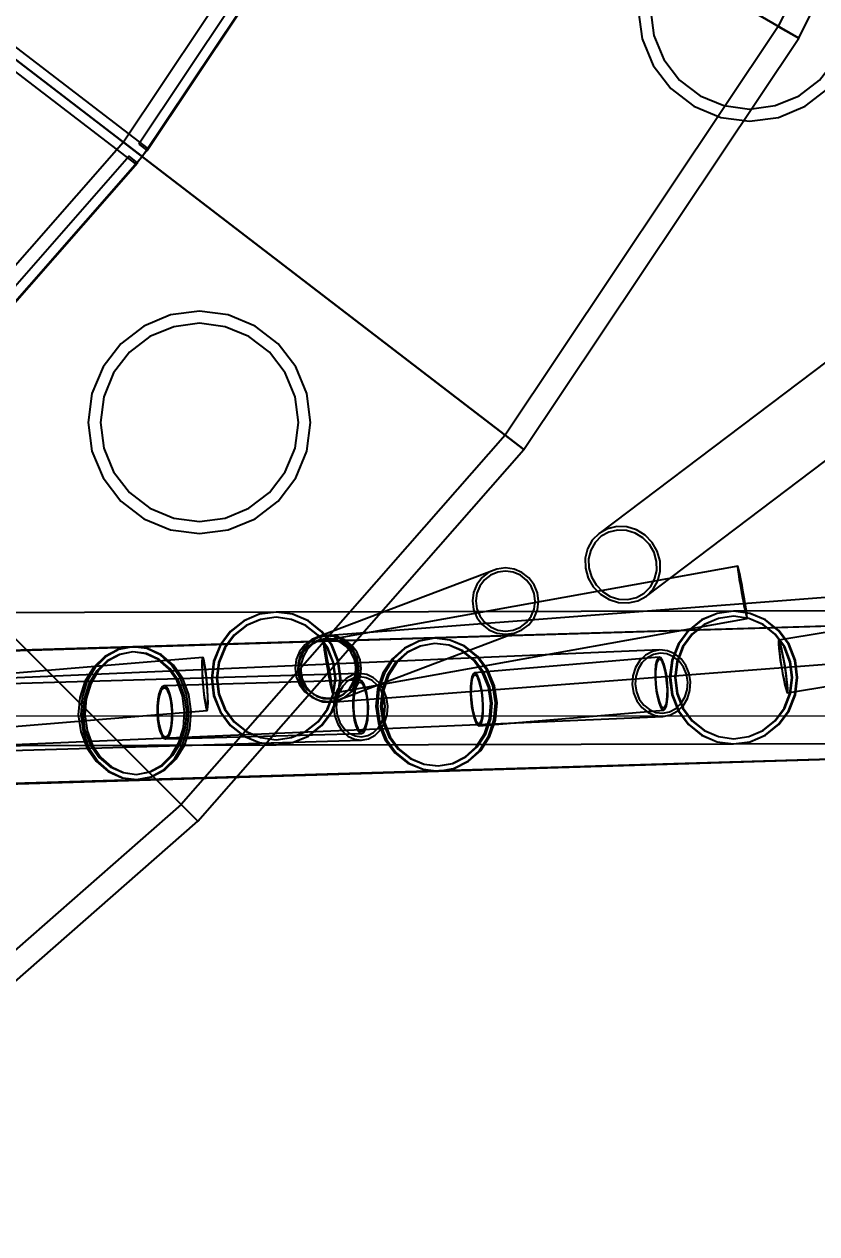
# Model space of a CAD drawing. Header units: millimetres. Extents: x -52000 to 54854, y -52000 to 53750.
# Drawn here: x 19107 to 25167, y -23591 to -14342 of the extents above; entities that cross this region are included whole.
import ezdxf

# ---------------------------------------------------------------- set-up
doc = ezdxf.new("R2010")
doc.units = ezdxf.units.MM
for name, color, linetype, lineweight in [('D-BMK-AXIS', 7, 'Continuous', 13), ('D-STR-DECK', 7, 'Continuous', 25), ('D-STR-DIM', 7, 'Continuous', 13), ('D-STR-STRC', 7, 'Continuous', 25)]:
    doc.layers.add(name, color=color, linetype=linetype, lineweight=lineweight)
doc.styles.add('OpenSansCondensed-Light', font='OpenSansCondensed-Light.ttf')
doc.styles.add('TOWER_UNICODE', font='Arial Unicode.ttf')
doc.dimstyles.new('EZDXF', dxfattribs={"dimtxt": 0.25, "dimasz": 0.175, "dimexe": 0.375, "dimexo": 0.125, "dimgap": 0.1, "dimtad": 1, "dimlfac": 100, "dimzin": 12, "dimdsep": 46, "dimtxsty": 'OpenSansCondensed-Light', "dimblk": 'ARCHTICK', "dimcen": 2.5, "dimazin": 3, "dimtfac": 0.5, "dimtmove": 2, "dimatfit": 3})

# ---------------------------------------------------------------- blocks, each defined once
blk = doc.blocks.new('_ARCHTICK')
at = {"color": 0, "linetype": 'BYBLOCK', "const_width": 0.15}
blk.add_lwpolyline([(-0.5, -0.5), (0.5, 0.5)], dxfattribs=at)

msp = doc.modelspace()

# ---------------------------------------------------------------- linework, layer by layer
at = {"layer": 'D-BMK-AXIS'}
msp.add_lwpolyline([(0, 39259.8), (-34000, -19629.9), (34000, -19629.9)], close=True, dxfattribs=at)
at = {"layer": 'D-STR-DECK'}
for points in [[(5196.2, -3000), (25028.1, -14450), (26700.1, -11059.6), (5543.3, -2296.1)], [(4760.1, -3652.6), (22927.9, -17593.2), (25028.1, -14450), (5196.2, -3000)], [(4242.6, -4242.6), (20435.4, -20435.4), (22927.9, -17593.2), (4760.1, -3652.6)], [(3652.6, -4760.1), (17593.2, -22927.9), (20435.4, -20435.4), (4242.6, -4242.6)], [(24872.2, -14360), (25028.1, -14450), (26700.1, -11059.6), (26533.8, -10990.7)], [(14591.9, -11102.2), (20055.3, -15294.5), (19964, -15413.5), (14500.5, -11221.2)], [(19866.9, -15244.4), (20009.7, -15354), (21842.6, -12610.8), (21686.7, -12520.8)], [(19982.2, -15258.2), (20045.8, -15306.8), (21812.8, -12662.2), (21743.6, -12622.1)], [(22785.1, -17483.6), (22927.9, -17593.2), (25028.1, -14450), (24872.2, -14360)], [(17707.1, -17707.1), (17834.4, -17834.4), (20009.7, -15354), (19866.9, -15244.4)], [(17819.7, -17735.9), (17876.4, -17792.3), (19973.4, -15401.1), (19910.1, -15352.2)], [(20308.1, -20308.1), (20435.4, -20435.4), (22927.9, -17593.2), (22785.1, -17483.6)], [(17483.6, -22785.1), (17593.2, -22927.9), (20435.4, -20435.4), (20308.1, -20308.1)]]:
    msp.add_lwpolyline(points, close=True, dxfattribs=at)
at = {"layer": 'D-STR-STRC'}
for points in [[(25502.9, -14233.1), (25474, -14013), (25389, -13807.9), (25253.8, -13631.7), (25077.7, -13496.6), (24872.6, -13411.6), (24652.5, -13382.6), (24432.3, -13411.6), (24227.2, -13496.6), (24051.1, -13631.7), (23915.9, -13807.9), (23831, -14013), (23802, -14233.1), (23831, -14453.2), (23915.9, -14658.3), (24051.1, -14834.5), (24227.2, -14969.6), (24432.3, -15054.6), (24652.5, -15083.6), (24872.6, -15054.6), (25077.7, -14969.6), (25253.8, -14834.5), (25389, -14658.3), (25474, -14453.2)], [(25502.9, -14233.1), (25474, -14013), (25389, -13807.9), (25253.8, -13631.7), (25077.7, -13496.6), (24872.6, -13411.6), (24652.5, -13382.6), (24432.3, -13411.6), (24227.2, -13496.6), (24051.1, -13631.7), (23915.9, -13807.9), (23831, -14013), (23802, -14233.1), (23831, -14453.2), (23915.9, -14658.3), (24051.1, -14834.5), (24227.2, -14969.6), (24432.3, -15054.6), (24652.5, -15083.6), (24872.6, -15054.6), (25077.7, -14969.6), (25253.8, -14834.5), (25389, -14658.3), (25474, -14453.2)], [(25410, -14233.1), (25384.2, -14037), (25308.5, -13854.4), (25188.1, -13697.5), (25031.2, -13577.1), (24848.5, -13501.4), (24652.5, -13475.6), (24456.4, -13501.4), (24273.7, -13577.1), (24116.8, -13697.5), (23996.4, -13854.4), (23920.8, -14037), (23895, -14233.1), (23920.8, -14429.2), (23996.4, -14611.9), (24116.8, -14768.8), (24273.7, -14889.1), (24456.4, -14964.8), (24652.5, -14990.6), (24848.5, -14964.8), (25031.2, -14889.1), (25188.1, -14768.8), (25308.5, -14611.9), (25384.2, -14429.2)], [(25410, -14233.1), (25384.2, -14037), (25308.5, -13854.4), (25188.1, -13697.5), (25031.2, -13577.1), (24848.5, -13501.4), (24652.5, -13475.6), (24456.4, -13501.4), (24273.7, -13577.1), (24116.8, -13697.5), (23996.4, -13854.4), (23920.8, -14037), (23895, -14233.1), (23920.8, -14429.2), (23996.4, -14611.9), (24116.8, -14768.8), (24273.7, -14889.1), (24456.4, -14964.8), (24652.5, -14990.6), (24848.5, -14964.8), (25031.2, -14889.1), (25188.1, -14768.8), (25308.5, -14611.9), (25384.2, -14429.2)], [(21296.9, -17386.6), (21267.9, -17166.4), (21183, -16961.3), (21047.8, -16785.2), (20871.7, -16650), (20666.6, -16565.1), (20446.4, -16536.1), (20226.3, -16565.1), (20021.2, -16650), (19845.1, -16785.2), (19709.9, -16961.3), (19625, -17166.4), (19596, -17386.6), (19625, -17606.7), (19709.9, -17811.8), (19845.1, -17987.9), (20021.2, -18123.1), (20226.3, -18208), (20446.4, -18237), (20666.6, -18208), (20871.7, -18123.1), (21047.8, -17987.9), (21183, -17811.8), (21267.9, -17606.7)], [(21296.9, -17386.6), (21267.9, -17166.4), (21183, -16961.3), (21047.8, -16785.2), (20871.7, -16650), (20666.6, -16565.1), (20446.4, -16536.1), (20226.3, -16565.1), (20021.2, -16650), (19845.1, -16785.2), (19709.9, -16961.3), (19625, -17166.4), (19596, -17386.6), (19625, -17606.7), (19709.9, -17811.8), (19845.1, -17987.9), (20021.2, -18123.1), (20226.3, -18208), (20446.4, -18237), (20666.6, -18208), (20871.7, -18123.1), (21047.8, -17987.9), (21183, -17811.8), (21267.9, -17606.7)], [(21204, -17386.6), (21178.1, -17190.5), (21102.5, -17007.8), (20982.1, -16850.9), (20825.2, -16730.5), (20642.5, -16654.9), (20446.4, -16629), (20250.4, -16654.9), (20067.7, -16730.5), (19910.8, -16850.9), (19790.4, -17007.8), (19714.7, -17190.5), (19688.9, -17386.6), (19714.7, -17582.6), (19790.4, -17765.3), (19910.8, -17922.2), (20067.7, -18042.6), (20250.4, -18118.3), (20446.4, -18144.1), (20642.5, -18118.3), (20825.2, -18042.6), (20982.1, -17922.2), (21102.5, -17765.3), (21178.1, -17582.6)], [(21204, -17386.6), (21178.1, -17190.5), (21102.5, -17007.8), (20982.1, -16850.9), (20825.2, -16730.5), (20642.5, -16654.9), (20446.4, -16629), (20250.4, -16654.9), (20067.7, -16730.5), (19910.8, -16850.9), (19790.4, -17007.8), (19714.7, -17190.5), (19688.9, -17386.6), (19714.7, -17582.6), (19790.4, -17765.3), (19910.8, -17922.2), (20067.7, -18042.6), (20250.4, -18118.3), (20446.4, -18144.1), (20642.5, -18118.3), (20825.2, -18042.6), (20982.1, -17922.2), (21102.5, -17765.3), (21178.1, -17582.6)], [(23501.7, -18235.6), (23449.6, -18287.8), (23413.4, -18352.7), (23395.5, -18426), (23397.2, -18502.6), (23418.3, -18577.3), (23457.5, -18645), (23512, -18701.2), (23578.1, -18741.9), (23651.3, -18764.4), (23726.7, -18767.3), (23799, -18750.1), (23863.5, -18714.3), (23915.6, -18662.1), (23951.8, -18597.1), (23969.7, -18523.9), (23968, -18447.3), (23946.8, -18372.5), (23907.7, -18304.8), (23853.2, -18248.7), (23787.1, -18207.9), (23713.9, -18185.4), (23638.5, -18182.6), (23566.1, -18199.7)], [(23518.6, -18257.9), (23471.4, -18305.2), (23438.5, -18364.1), (23422.3, -18430.5), (23423.8, -18500), (23443, -18567.7), (23478.5, -18629.2), (23527.9, -18680.1), (23587.8, -18717), (23654.2, -18737.4), (23722.6, -18740), (23788.2, -18724.4), (23846.6, -18691.9), (23893.8, -18644.6), (23926.7, -18585.7), (23942.9, -18519.3), (23941.3, -18449.8), (23922.2, -18382.1), (23886.7, -18320.7), (23837.3, -18269.8), (23777.3, -18232.8), (23710.9, -18212.4), (23642.6, -18209.9), (23577, -18225.4)], [(21392.7, -19063), (21394.7, -19083.3), (21399, -19115.3), (21405.3, -19156.9), (21413.3, -19205.3), (21422.4, -19257.1), (21431.9, -19308.8), (21441.2, -19356.9), (21449.8, -19398.1), (21456.9, -19429.7), (21462.1, -19449.4), (21465.1, -19455.9), (24633.6, -18887), (24634.2, -18879.9), (24632.2, -18859.6), (24627.9, -18827.5), (24621.6, -18785.9), (24613.6, -18737.6), (24604.5, -18685.8), (24595, -18634), (24585.7, -18585.9), (24577.1, -18544.7), (24570, -18513.2), (24564.8, -18493.5), (24561.8, -18487), (21393.3, -19055.9)], [(24561.8, -18487), (24561.3, -18494.1), (24563.2, -18514.4), (24567.5, -18546.4), (24573.9, -18588), (24581.9, -18636.4), (24590.9, -18688.2), (24600.4, -18739.9), (24609.8, -18788), (24618.3, -18829.3), (24625.4, -18860.8), (24630.6, -18880.5), (24633.6, -18887), (24634.2, -18879.9), (24632.2, -18859.6), (24627.9, -18827.5), (24621.6, -18785.9), (24613.6, -18737.6), (24604.5, -18685.8), (24595, -18634), (24585.7, -18585.9), (24577.1, -18544.7), (24570, -18513.2), (24564.8, -18493.5)], [(21178.7, -19266.5), (21187.3, -19332.3), (21212.5, -19393.6), (21252.6, -19446.3), (21304.9, -19486.9), (21365.8, -19512.5), (21431.2, -19521.5), (21496.5, -19513.1), (22851.7, -18998.9), (22912.6, -18973.8), (22964.9, -18933.7), (23005, -18881.4), (23030.2, -18820.3), (23038.8, -18754.6), (23030.2, -18688.9), (23005, -18627.6), (22964.9, -18574.8), (22912.6, -18534.3), (22851.7, -18508.6), (22786.3, -18499.7), (22721, -18508), (21365.8, -19022.3), (21304.9, -19047.3), (21252.6, -19087.4), (21212.5, -19139.8), (21187.3, -19200.9)], [(22786.3, -18499.7), (22721, -18508), (22660.1, -18533.1), (22607.8, -18573.2), (22567.7, -18625.6), (22542.4, -18686.7), (22533.8, -18752.3), (22542.4, -18818.1), (22567.7, -18879.4), (22607.8, -18932.1), (22660.1, -18972.7), (22721, -18998.3), (22786.3, -19007.3), (22851.7, -18998.9), (22912.6, -18973.8), (22964.9, -18933.7), (23005, -18881.4), (23030.2, -18820.3), (23038.8, -18754.6), (23030.2, -18688.9), (23005, -18627.6), (22964.9, -18574.8), (22912.6, -18534.3), (22851.7, -18508.6)], [(22786.3, -18524.7), (22727.4, -18532.2), (22672.5, -18554.8), (22625.4, -18591), (22589.2, -18638.2), (22566.4, -18693.3), (22558.7, -18752.4), (22566.4, -18811.7), (22589.2, -18867), (22625.4, -18914.5), (22672.5, -18951.1), (22727.4, -18974.2), (22786.3, -18982.3), (22845.3, -18974.7), (22900.2, -18952.1), (22947.3, -18916), (22983.5, -18868.8), (23006.2, -18813.7), (23014, -18754.5), (23006.2, -18695.3), (22983.5, -18640), (22947.3, -18592.4), (22900.2, -18555.8), (22845.3, -18532.7)], [(24564.6, -18502.7), (24564.1, -18509.3), (24565.9, -18528), (24569.9, -18557.5), (24575.8, -18595.8), (24583.1, -18640.4), (24591.5, -18688.1), (24600.2, -18735.8), (24608.8, -18780.1), (24616.7, -18818.1), (24623.2, -18847.1), (24628.1, -18865.3), (24630.8, -18871.2), (24631.3, -18864.7), (24629.5, -18846), (24625.5, -18816.5), (24619.7, -18778.1), (24612.3, -18733.6), (24604, -18685.9), (24595.2, -18638.2), (24586.6, -18593.9), (24578.8, -18555.9), (24572.2, -18526.9), (24567.4, -18508.7)], [(21032.4, -18836.8), (20904.4, -18854.1), (20785.1, -18904.9), (20682.7, -18985.6), (20604.1, -19090.8), (20554.7, -19213.3), (20537.9, -19344.8), (20554.7, -19476.3), (20604.1, -19598.8), (20682.7, -19704), (20785.1, -19784.8), (20904.4, -19835.5), (21032.4, -19852.8), (21160.4, -19835.6), (21279.7, -19784.8), (21382.2, -19704.1), (21460.8, -19598.9), (21510.2, -19476.4), (21527, -19344.9), (21510.2, -19213.4), (21460.8, -19090.9), (21382.2, -18985.7), (21279.7, -18904.9), (21160.4, -18854.2)], [(20543.2, -19344.8), (20559.9, -19476.3), (20608.8, -19598.8), (20686.5, -19704), (20787.8, -19784.8), (20905.8, -19835.5), (21032.4, -19852.8), (24530.6, -19845.6), (24657.3, -19828.3), (24775.2, -19777.6), (24876.6, -19696.9), (24954.3, -19591.7), (25003.2, -19469.2), (25019.8, -19337.7), (25003.2, -19206.2), (24954.3, -19083.7), (24876.6, -18978.5), (24775.2, -18897.7), (24657.3, -18846.9), (24530.6, -18829.6), (21032.4, -18836.8), (20905.8, -18854.1), (20787.8, -18904.9), (20686.5, -18985.6), (20608.8, -19090.8), (20559.9, -19213.3)], [(21032.4, -18836.8), (20905.8, -18854.1), (20787.8, -18904.9), (20686.5, -18985.6), (20608.8, -19090.8), (20559.9, -19213.3), (20543.2, -19344.8), (20559.9, -19476.3), (20608.8, -19598.8), (20686.5, -19704), (20787.8, -19784.8), (20905.8, -19835.5), (21032.4, -19852.8), (21159.1, -19835.6), (21277, -19784.8), (21378.4, -19704.1), (21456.1, -19598.9), (21505, -19476.4), (21521.6, -19344.9), (21505, -19213.4), (21456.1, -19090.9), (21378.4, -18985.7), (21277, -18904.9), (21159.1, -18854.2)], [(24530.6, -18829.6), (24404, -18846.9), (24286, -18897.6), (24184.7, -18978.3), (24107, -19083.5), (24058.1, -19206), (24041.4, -19337.5), (24058.1, -19469), (24107, -19591.5), (24184.7, -19696.8), (24286, -19777.5), (24404, -19828.3), (24530.6, -19845.6), (24657.3, -19828.3), (24775.2, -19777.6), (24876.6, -19696.9), (24954.3, -19591.7), (25003.2, -19469.2), (25019.8, -19337.7), (25003.2, -19206.2), (24954.3, -19083.7), (24876.6, -18978.5), (24775.2, -18897.7), (24657.3, -18846.9)], [(24530.6, -18829.6), (24405.6, -18846.9), (24289, -18897.6), (24188.9, -18978.3), (24112.1, -19083.5), (24063.8, -19206), (24047.3, -19337.5), (24063.8, -19469), (24112.1, -19591.5), (24188.9, -19696.7), (24289, -19777.5), (24405.6, -19828.3), (24530.6, -19845.6), (24655.7, -19828.3), (24772.3, -19777.6), (24872.4, -19696.9), (24949.2, -19591.7), (24997.5, -19469.2), (25013.9, -19337.7), (24997.5, -19206.2), (24949.2, -19083.7), (24872.4, -18978.5), (24772.3, -18897.7), (24655.7, -18846.9)], [(21032.4, -18876.8), (20914.5, -18892.8), (20804.6, -18939.5), (20710.3, -19013.9), (20637.8, -19110.8), (20592.3, -19223.7), (20576.8, -19344.8), (20592.3, -19465.9), (20637.8, -19578.8), (20710.3, -19675.7), (20804.6, -19750.1), (20914.5, -19796.9), (21032.4, -19812.8), (21150.4, -19796.9), (21260.3, -19750.2), (21354.6, -19675.8), (21427, -19578.9), (21472.5, -19466), (21488.1, -19344.9), (21472.5, -19223.8), (21427, -19110.9), (21354.6, -19014), (21260.3, -18939.6), (21150.4, -18892.8)], [(21032.4, -18876.8), (20915.8, -18892.8), (20807.1, -18939.5), (20713.8, -19013.9), (20642.1, -19110.8), (20597.1, -19223.7), (20581.8, -19344.8), (20597.1, -19465.9), (20642.1, -19578.8), (20713.8, -19675.7), (20807.1, -19750.1), (20915.8, -19796.9), (21032.4, -19812.8), (21149.1, -19796.9), (21257.8, -19750.2), (21351.1, -19675.8), (21422.7, -19578.9), (21467.8, -19466), (21483.1, -19344.9), (21467.8, -19223.8), (21422.7, -19110.9), (21351.1, -19014), (21257.8, -18939.6), (21149.1, -18892.8)], [(24530.6, -18869.6), (24414, -18885.5), (24305.3, -18932.3), (24212, -19006.6), (24140.3, -19103.5), (24095.3, -19216.4), (24080, -19337.5), (24095.3, -19458.7), (24140.3, -19571.5), (24212, -19668.5), (24305.3, -19742.9), (24414, -19789.6), (24530.6, -19805.6), (24647.3, -19789.7), (24756, -19742.9), (24849.3, -19668.6), (24920.9, -19571.7), (24966, -19458.8), (24981.3, -19337.7), (24966, -19216.5), (24920.9, -19103.7), (24849.3, -19006.7), (24756, -18932.3), (24647.3, -18885.6)], [(24530.6, -18869.6), (24415.4, -18885.5), (24308, -18932.3), (24215.8, -19006.6), (24145, -19103.5), (24100.6, -19216.4), (24085.4, -19337.5), (24100.6, -19458.6), (24145, -19571.5), (24215.8, -19668.5), (24308, -19742.9), (24415.4, -19789.6), (24530.6, -19805.6), (24645.9, -19789.7), (24753.3, -19743), (24845.5, -19668.6), (24916.2, -19571.7), (24960.7, -19458.8), (24975.9, -19337.7), (24960.7, -19216.6), (24916.2, -19103.7), (24845.5, -19006.7), (24753.3, -18932.4), (24645.9, -18885.6)], [(21431.2, -19013.9), (21365.8, -19022.3), (21304.9, -19047.3), (21252.6, -19087.4), (21212.5, -19139.8), (21187.3, -19200.9), (21178.7, -19266.5), (21187.3, -19332.3), (21212.5, -19393.6), (21252.6, -19446.3), (21304.9, -19486.9), (21365.8, -19512.5), (21431.2, -19521.5), (21496.5, -19513.1), (21557.4, -19488), (21609.7, -19447.9), (21649.8, -19395.6), (21675.1, -19334.5), (21683.7, -19268.8), (21675.1, -19203.1), (21649.8, -19141.8), (21609.7, -19089), (21557.4, -19048.5), (21496.5, -19022.9)], [(21412.5, -19020), (21352.8, -19033.3), (21298.4, -19062.9), (21253.1, -19106.9), (21220.1, -19162.2), (21201.5, -19225), (21198.5, -19291.2), (21211.5, -19356.1), (21239.6, -19415.4), (21280.7, -19465), (21332.2, -19501.5), (21390.4, -19522.5), (21451.5, -19526.5), (21511.3, -19513.2), (21565.6, -19483.6), (21610.9, -19439.6), (21644, -19384.3), (21662.6, -19321.4), (21665.5, -19255.2), (21652.5, -19190.3), (21624.5, -19131), (21583.3, -19081.4), (21531.9, -19044.9), (21473.6, -19023.9)], [(21431.2, -19038.9), (21372.3, -19046.4), (21317.4, -19069), (21270.2, -19105.2), (21234, -19152.4), (21211.3, -19207.5), (21203.5, -19266.7), (21211.3, -19325.9), (21234, -19381.2), (21270.2, -19428.7), (21317.4, -19465.3), (21372.3, -19488.4), (21431.2, -19496.5), (21490.1, -19489), (21545, -19466.4), (21592.2, -19430.2), (21628.3, -19383), (21651.1, -19327.9), (21658.8, -19268.7), (21651.1, -19209.5), (21628.3, -19154.2), (21592.2, -19106.6), (21545, -19070.1), (21490.1, -19047)], [(21414.4, -19044.9), (21360.6, -19056.9), (21311.5, -19083.6), (21270.7, -19123.2), (21240.9, -19173.1), (21224.1, -19229.8), (21221.5, -19289.4), (21233.2, -19348), (21258.5, -19401.4), (21295.6, -19446.1), (21342, -19479.1), (21394.5, -19498), (21449.6, -19501.5), (21503.5, -19489.6), (21552.5, -19462.9), (21593.3, -19423.2), (21623.1, -19373.3), (21639.9, -19316.7), (21642.5, -19257), (21630.8, -19198.5), (21605.5, -19145), (21568.4, -19100.3), (21522, -19067.4), (21469.5, -19048.5)], [(22243, -19037.6), (22123.6, -19058.5), (22013.3, -19112.6), (21919.8, -19196.2), (21849.3, -19303.6), (21806.7, -19427.5), (21794.9, -19559.4), (21814.7, -19690.3), (21864.7, -19811.4), (21941.6, -19914.3), (22040, -19992.1), (22153.4, -20039.4), (22273.9, -20053.1), (22393.3, -20032.1), (22503.6, -19978), (22597.1, -19894.4), (22667.6, -19787), (22710.2, -19663.1), (22722, -19531.2), (22702.2, -19400.3), (22652.1, -19279.2), (22575.3, -19176.3), (22476.8, -19098.5), (22363.5, -19051.2)], [(22243, -19037.6), (22126.8, -19058.4), (22019.6, -19112.4), (21928.7, -19196), (21860.2, -19303.3), (21818.8, -19427.1), (21807.5, -19559), (21826.8, -19690), (21875.6, -19811.1), (21950.5, -19914), (22046.3, -19991.9), (22156.6, -20039.3), (22273.9, -20053.1), (22390, -20032.2), (22497.3, -19978.2), (22588.2, -19894.7), (22656.7, -19787.3), (22698, -19663.5), (22709.4, -19531.6), (22690, -19400.7), (22641.3, -19279.6), (22566.4, -19176.6), (22470.6, -19098.7), (22360.3, -19051.3)], [(19937.2, -19102.2), (19825.8, -19122.9), (19723.1, -19176.7), (19636, -19260.1), (19570.5, -19367.3), (19530.9, -19491), (19520.1, -19622.9), (19538.8, -19753.9), (19585.6, -19875), (19657.4, -19978.2), (19749.3, -20056.2), (19855.1, -20103.8), (19967.4, -20117.8), (20078.8, -20097.1), (20181.5, -20043.3), (20268.6, -19959.9), (20334.1, -19852.7), (20373.6, -19729), (20384.4, -19597.1), (20365.8, -19466.1), (20319, -19345), (20247.2, -19241.8), (20155.3, -19163.8), (20049.5, -19116.2)], [(19937.2, -19102.2), (19830.7, -19122.7), (19732.5, -19176.4), (19649.4, -19259.7), (19586.8, -19366.8), (19549.2, -19490.5), (19539, -19622.3), (19557, -19753.3), (19601.9, -19874.6), (19670.8, -19977.8), (19758.8, -20055.9), (19859.9, -20103.7), (19967.4, -20117.8), (20073.9, -20097.3), (20172, -20043.6), (20255.2, -19960.3), (20317.8, -19853.2), (20355.4, -19729.5), (20365.6, -19597.7), (20347.6, -19466.7), (20302.6, -19345.4), (20233.8, -19242.2), (20145.8, -19164.1), (20044.6, -19116.3)], [(19938.3, -19142.2), (19835.8, -19161.2), (19741.1, -19210.8), (19660.9, -19287.6), (19600.5, -19386.4), (19564.1, -19500.4), (19554.2, -19621.9), (19571.3, -19742.5), (19614.5, -19854.2), (19680.6, -19949.2), (19765.3, -20021.1), (19862.7, -20064.9), (19966.2, -20077.8), (20068.8, -20058.8), (20163.4, -20009.2), (20243.7, -19932.4), (20304, -19833.6), (20340.5, -19719.6), (20350.4, -19598.1), (20333.2, -19477.5), (20290.1, -19365.8), (20223.9, -19270.8), (20139.3, -19199), (20041.9, -19155.1)], [(19938.3, -19142.2), (19840.3, -19161.1), (19749.8, -19210.6), (19673.2, -19287.2), (19615.6, -19385.9), (19580.9, -19499.9), (19571.5, -19621.4), (19588.1, -19742), (19629.5, -19853.7), (19692.9, -19948.8), (19774, -20020.8), (19867.2, -20064.8), (19966.2, -20077.8), (20064.3, -20058.9), (20154.7, -20009.5), (20231.4, -19932.8), (20289, -19834.1), (20323.7, -19720.1), (20333, -19598.7), (20316.4, -19478), (20275, -19366.3), (20211.7, -19271.2), (20130.6, -19199.2), (20037.4, -19155.2)], [(21393.3, -19055.9), (21392.7, -19063), (21394.7, -19083.3), (21399, -19115.3), (21405.3, -19156.9), (21413.3, -19205.3), (21422.4, -19257.1), (21431.9, -19308.8), (21441.2, -19356.9), (21449.8, -19398.1), (21456.9, -19429.7), (21462.1, -19449.4), (21465.1, -19455.9), (21465.6, -19448.7), (21463.7, -19428.5), (21459.4, -19396.4), (21453, -19354.8), (21445.1, -19306.4), (21436, -19254.6), (21426.5, -19202.9), (21417.1, -19154.8), (21408.6, -19113.6), (21401.5, -19082), (21396.3, -19062.4)], [(21396.1, -19071.6), (21395.6, -19078.2), (21397.4, -19096.8), (21401.4, -19126.4), (21407.2, -19164.7), (21414.6, -19209.3), (21422.9, -19257), (21431.7, -19304.6), (21440.3, -19349), (21448.1, -19386.9), (21454.7, -19416), (21459.5, -19434.1), (21462.3, -19440.1), (21462.8, -19433.5), (21461, -19414.9), (21457, -19385.3), (21451.2, -19347), (21443.8, -19302.5), (21435.5, -19254.7), (21426.7, -19207.1), (21418.1, -19162.8), (21410.2, -19124.8), (21403.7, -19095.7), (21398.9, -19077.6)], [(22244.2, -19077.5), (22134.2, -19096.8), (22032.6, -19146.7), (21946.4, -19223.7), (21881.5, -19322.7), (21842.3, -19436.8), (21831.4, -19558.3), (21849.6, -19678.9), (21895.7, -19790.4), (21966.5, -19885.3), (22057.2, -19956.9), (22161.6, -20000.5), (22272.6, -20013.1), (22382.7, -19993.8), (22484.3, -19943.9), (22570.4, -19866.9), (22635.4, -19768), (22674.6, -19653.9), (22685.5, -19532.4), (22667.2, -19411.7), (22621.1, -19300.2), (22550.3, -19205.4), (22459.6, -19133.7), (22355.2, -19090.1)], [(22244.2, -19077.5), (22137.2, -19096.7), (22038.4, -19146.5), (21954.6, -19223.5), (21891.5, -19322.4), (21853.5, -19436.4), (21843, -19557.9), (21860.8, -19678.6), (21905.7, -19790.1), (21974.7, -19885), (22063, -19956.7), (22164.6, -20000.4), (22272.6, -20013.1), (22379.7, -19993.9), (22478.5, -19944.1), (22562.3, -19867.2), (22625.3, -19768.3), (22663.4, -19654.2), (22673.9, -19532.7), (22656.1, -19412.1), (22611.1, -19300.5), (22542.2, -19205.6), (22453.9, -19133.9), (22352.2, -19090.2)], [(23967.6, -19126.9), (23910.3, -19138), (23857.6, -19165.7), (23813.2, -19208), (23780.1, -19262.1), (23760.4, -19324.3), (23755.7, -19390.3), (23766.1, -19455.6), (23791, -19515.9), (23828.7, -19566.9), (23876.6, -19605.2), (23931.5, -19628.3), (23989.5, -19634.4), (24046.8, -19623.3), (24099.5, -19595.6), (24143.9, -19553.3), (24177, -19499.2), (24196.7, -19437), (24201.4, -19371), (24191, -19305.7), (24166.1, -19245.4), (24128.4, -19194.4), (24080.5, -19156.1), (24025.6, -19133)], [(24876.4, -19053.1), (24873.9, -19060.6), (24873.8, -19081.2), (24876.2, -19113.5), (24880.8, -19155.4), (24887.4, -19204), (24895.5, -19255.9), (24904.6, -19307.7), (24914, -19355.9), (24923.1, -19397), (24931.3, -19428.4), (24938, -19447.9), (24942.7, -19454.1), (24945.2, -19446.6), (24945.3, -19426.1), (24943, -19393.7), (24938.3, -19351.8), (24931.7, -19303.2), (24923.6, -19251.3), (24914.6, -19199.5), (24905.2, -19151.4), (24896.1, -19110.2), (24887.9, -19078.8), (24881.2, -19059.4)], [(24879, -19068.9), (24876.7, -19075.8), (24876.6, -19094.7), (24878.8, -19124.5), (24883.1, -19163.1), (24889.1, -19207.9), (24896.6, -19255.8), (24905, -19303.5), (24913.6, -19347.8), (24922, -19385.7), (24929.6, -19414.6), (24935.7, -19432.6), (24940.1, -19438.3), (24942.4, -19431.4), (24942.5, -19412.5), (24940.3, -19382.7), (24936.1, -19344.1), (24930, -19299.3), (24922.5, -19251.5), (24914.2, -19203.7), (24905.5, -19159.4), (24897.1, -19121.5), (24889.6, -19092.6), (24883.4, -19074.7)], [(20471.9, -19184.8), (20468.3, -19192), (20466, -19212.6), (20465.3, -19245.1), (20466.2, -19287.2), (20468.6, -19336.2), (20472.4, -19388.6), (20477.4, -19441), (20483.1, -19489.7), (20489.1, -19531.4), (20495.2, -19563.3), (20500.8, -19583.2), (20505.6, -19589.8), (20509.3, -19582.5), (20511.5, -19562), (20512.2, -19529.5), (20511.3, -19487.4), (20508.9, -19438.4), (20505.1, -19385.9), (20500.2, -19333.6), (20494.5, -19284.9), (20488.4, -19243.1), (20482.3, -19211.2), (20476.7, -19191.3)], [(20473.2, -19200.7), (20469.9, -19207.4), (20467.8, -19226.4), (20467.2, -19256.3), (20468, -19295.1), (20470.2, -19340.2), (20473.7, -19388.5), (20478.3, -19436.8), (20483.5, -19481.6), (20489.1, -19520.1), (20494.7, -19549.5), (20499.9, -19567.8), (20504.3, -19573.8), (20507.6, -19567.2), (20509.7, -19548.2), (20510.4, -19518.3), (20509.5, -19479.5), (20507.3, -19434.4), (20503.8, -19386), (20499.3, -19337.8), (20494, -19292.9), (20488.4, -19254.5), (20482.8, -19225.1), (20477.7, -19206.8)], [(22518.8, -19455), (22521.7, -19507.5), (22527.8, -19559.8), (22536.5, -19608.2), (22547.3, -19649.5), (22559.6, -19680.9), (22572.4, -19700.2), (22584.9, -19706.1), (23996, -19586.1), (24007.3, -19578.2), (24016.7, -19557.1), (24023.5, -19524.1), (24027.2, -19481.5), (24027.6, -19432.3), (24024.7, -19379.8), (24018.7, -19327.5), (24010, -19279.1), (23999.1, -19237.7), (23986.9, -19206.4), (23974.1, -19187.1), (23961.6, -19181.2), (22550.4, -19301.1), (22539.1, -19309), (22529.8, -19330.2), (22523, -19363.2), (22519.3, -19405.7)], [(23968.7, -19151.9), (23917, -19161.9), (23869.5, -19186.8), (23829.5, -19225), (23799.6, -19273.8), (23781.9, -19329.8), (23777.6, -19389.3), (23787, -19448.2), (23809.5, -19502.6), (23843.5, -19548.6), (23886.7, -19583.1), (23936.1, -19603.9), (23988.4, -19609.4), (24040.1, -19599.4), (24087.6, -19574.4), (24127.6, -19536.3), (24157.5, -19487.5), (24175.2, -19431.5), (24179.5, -19372), (24170.1, -19313), (24147.6, -19258.7), (24113.6, -19212.7), (24070.5, -19178.2), (24021, -19157.4)], [(23961.6, -19181.2), (23950.3, -19189.1), (23941, -19210.3), (23934.2, -19243.3), (23930.5, -19285.8), (23930, -19335), (23932.9, -19387.6), (23938.9, -19439.8), (23947.7, -19488.3), (23958.5, -19529.6), (23970.8, -19561), (23983.6, -19580.3), (23996, -19586.1), (24007.3, -19578.2), (24016.7, -19557.1), (24023.5, -19524.1), (24027.2, -19481.5), (24027.6, -19432.3), (24024.7, -19379.8), (24018.7, -19327.5), (24010, -19279.1), (23999.1, -19237.7), (23986.9, -19206.4), (23974.1, -19187.1)], [(23963, -19197.1), (23952.6, -19204.4), (23943.9, -19223.9), (23937.7, -19254.3), (23934.3, -19293.5), (23933.9, -19338.9), (23936.5, -19387.3), (23942.1, -19435.4), (23950.1, -19480.1), (23960.1, -19518.1), (23971.4, -19547), (23983.2, -19564.8), (23994.7, -19570.2), (24005.1, -19562.9), (24013.7, -19543.4), (24019.9, -19513), (24023.4, -19473.8), (24023.8, -19428.5), (24021.1, -19380.1), (24015.6, -19331.9), (24007.5, -19287.3), (23997.5, -19249.2), (23986.2, -19220.3), (23974.5, -19202.6)], [(21671.5, -19307.9), (21618.2, -19318.1), (21569, -19344.9), (21527.3, -19386.5), (21495.9, -19440.1), (21477, -19501.9), (21471.9, -19567.9), (21480.9, -19633.4), (21503.4, -19694), (21537.9, -19745.6), (21581.9, -19784.7), (21632.7, -19808.6), (21686.5, -19815.6), (21739.9, -19805.4), (21789.1, -19778.6), (21830.8, -19736.9), (21862.2, -19683.4), (21881, -19621.5), (21886.2, -19555.6), (21877.2, -19490.1), (21854.7, -19429.5), (21820.2, -19377.9), (21776.1, -19338.8), (21725.4, -19314.9)], [(22550.4, -19301.1), (22539.1, -19309), (22529.8, -19330.2), (22523, -19363.2), (22519.3, -19405.7), (22518.8, -19455), (22521.7, -19507.5), (22527.8, -19559.8), (22536.5, -19608.2), (22547.3, -19649.5), (22559.6, -19680.9), (22572.4, -19700.2), (22584.9, -19706.1), (22596.1, -19698.2), (22605.5, -19677), (22612.3, -19644), (22616, -19601.5), (22616.4, -19552.2), (22613.6, -19499.7), (22607.5, -19447.4), (22598.8, -19399), (22587.9, -19357.7), (22575.7, -19326.3), (22562.9, -19307)], [(22551.8, -19317.1), (22541.4, -19324.4), (22532.8, -19343.9), (22526.5, -19374.2), (22523.1, -19413.4), (22522.7, -19458.8), (22525.3, -19507.2), (22530.9, -19555.3), (22538.9, -19600), (22548.9, -19638), (22560.2, -19666.9), (22572, -19684.7), (22583.5, -19690.1), (22593.9, -19682.8), (22602.5, -19663.3), (22608.8, -19633), (22612.2, -19593.8), (22612.6, -19548.4), (22609.9, -19500), (22604.4, -19451.9), (22596.4, -19407.2), (22586.3, -19369.2), (22575.1, -19340.3), (22563.3, -19322.5)], [(20123.4, -19605.8), (20126.9, -19658.3), (20134.2, -19707.2), (20144.7, -19749), (20157.9, -19780.9), (20172.7, -19800.8), (20188.2, -19807.3), (21684.8, -19764.8), (21699.9, -19757.4), (21713.6, -19736.7), (21724.9, -19704.1), (21733.1, -19661.8), (21737.6, -19612.6), (21738.1, -19560), (21734.6, -19507.5), (21727.3, -19458.7), (21716.7, -19416.9), (21703.6, -19384.9), (21688.8, -19365), (21673.3, -19358.6), (20176.7, -19401), (20161.6, -19408.4), (20147.9, -19429.1), (20136.6, -19461.7), (20128.4, -19504), (20123.9, -19553.2)], [(20176.7, -19401), (20161.6, -19408.4), (20147.9, -19429.1), (20136.6, -19461.7), (20128.4, -19504), (20123.9, -19553.2), (20123.4, -19605.8), (20126.9, -19658.3), (20134.2, -19707.2), (20144.7, -19749), (20157.9, -19780.9), (20172.7, -19800.8), (20188.2, -19807.3), (20203.3, -19799.9), (20217, -19779.2), (20228.3, -19746.6), (20236.5, -19704.3), (20241.1, -19655.1), (20241.6, -19602.5), (20238.1, -19550), (20230.8, -19501.1), (20220.2, -19459.3), (20207, -19427.4), (20192.2, -19407.5)], [(20177.2, -19417), (20163.2, -19423.8), (20150.6, -19442.9), (20140.2, -19472.9), (20132.6, -19511.9), (20128.5, -19557.2), (20128, -19605.7), (20131.2, -19654.1), (20138, -19699), (20147.7, -19737.6), (20159.8, -19767), (20173.5, -19785.3), (20187.8, -19791.3), (20201.7, -19784.5), (20214.3, -19765.4), (20224.7, -19735.4), (20232.3, -19696.4), (20236.4, -19651.1), (20236.9, -19602.6), (20233.7, -19554.2), (20227, -19509.2), (20217.2, -19470.7), (20205.1, -19441.3), (20191.4, -19423)], [(21672.3, -19332.8), (21624.2, -19342.1), (21579.8, -19366.3), (21542.2, -19403.8), (21513.9, -19452.1), (21496.9, -19507.8), (21492.3, -19567.3), (21500.4, -19626.3), (21520.7, -19681), (21551.8, -19727.5), (21591.5, -19762.7), (21637.2, -19784.3), (21685.8, -19790.6), (21733.9, -19781.4), (21778.2, -19757.2), (21815.8, -19719.7), (21844.1, -19671.4), (21861.2, -19615.7), (21865.8, -19556.2), (21857.7, -19497.2), (21837.4, -19442.5), (21806.3, -19396), (21766.5, -19360.8), (21720.8, -19339.2)], [(21673.3, -19358.6), (21658.2, -19365.9), (21644.5, -19386.6), (21633.1, -19419.2), (21624.9, -19461.6), (21620.4, -19510.7), (21619.9, -19563.4), (21623.4, -19615.9), (21630.7, -19664.7), (21641.3, -19706.5), (21654.5, -19738.4), (21669.3, -19758.3), (21684.8, -19764.8), (21699.9, -19757.4), (21713.6, -19736.7), (21724.9, -19704.1), (21733.1, -19661.8), (21737.6, -19612.6), (21738.1, -19560), (21734.6, -19507.5), (21727.3, -19458.7), (21716.7, -19416.9), (21703.6, -19384.9), (21688.8, -19365)], [(21673.7, -19374.6), (21659.8, -19381.3), (21647.2, -19400.4), (21636.8, -19430.5), (21629.2, -19469.5), (21625, -19514.7), (21624.6, -19563.2), (21627.8, -19611.6), (21634.5, -19656.6), (21644.3, -19695.1), (21656.4, -19724.5), (21670.1, -19742.8), (21684.3, -19748.8), (21698.2, -19742), (21710.8, -19723), (21721.3, -19692.9), (21728.8, -19653.9), (21733, -19608.6), (21733.5, -19560.1), (21730.2, -19511.8), (21723.5, -19466.8), (21713.8, -19428.3), (21701.7, -19398.9), (21688, -19380.5)]]:
    msp.add_lwpolyline(points, close=True, dxfattribs=at)
for points in [[(27103.8, -15513.5), (23501.7, -18235.6), (23449.6, -18287.8), (23413.4, -18352.7), (23395.5, -18426), (23397.2, -18502.6), (23418.3, -18577.3), (23457.5, -18645), (23512, -18701.2), (23578.1, -18741.9), (23651.3, -18764.4), (23726.7, -18767.3), (23799, -18750.1), (23863.5, -18714.3), (27465.5, -15992.1)], [(26696.5, -18613.1), (21412.5, -19020), (21352.8, -19033.3), (21298.4, -19062.9), (21253.1, -19106.9), (21220.1, -19162.2), (21201.5, -19225), (21198.5, -19291.2), (21211.5, -19356.1), (21239.6, -19415.4), (21280.7, -19465), (21332.2, -19501.5), (21390.4, -19522.5), (21451.5, -19526.5), (26735.5, -19119.6)], [(26693.7, -18752.4), (24876.4, -19053.1), (24873.9, -19060.6), (24873.8, -19081.2), (24876.2, -19113.5), (24880.8, -19155.4), (24887.4, -19204), (24895.5, -19255.9), (24904.6, -19307.7), (24914, -19355.9), (24923.1, -19397), (24931.3, -19428.4), (24938, -19447.9), (24942.7, -19454.1), (26760, -19153.4)], [(18100.8, -19858.9), (21032.4, -19852.8), (21160.4, -19835.6), (21279.7, -19784.8), (21382.2, -19704.1), (21460.8, -19598.9), (21510.2, -19476.4), (21527, -19344.9), (21510.2, -19213.4), (21460.8, -19090.9), (21382.2, -18985.7), (21279.7, -18904.9), (21160.4, -18854.2), (21032.4, -18836.8), (18100.8, -18842.9)], [(28320.9, -18852.3), (19937.2, -19102.2), (19830.7, -19122.7), (19732.5, -19176.4), (19649.4, -19259.7), (19586.8, -19366.8), (19549.2, -19490.5), (19539, -19622.3), (19557, -19753.3), (19601.9, -19874.6), (19670.8, -19977.8), (19758.8, -20055.9), (19859.9, -20103.7), (19967.4, -20117.8), (28351.2, -19867.9)], [(28320.7, -18853), (22243, -19037.6), (22126.8, -19058.4), (22019.6, -19112.4), (21928.7, -19196), (21860.2, -19303.3), (21818.8, -19427.1), (21807.5, -19559), (21826.8, -19690), (21875.6, -19811.1), (21950.5, -19914), (22046.3, -19991.9), (22156.6, -20039.3), (22273.9, -20053.1), (28351.5, -19868.5)], [(28335.6, -18821.7), (24530.6, -18829.6), (24405.6, -18846.9), (24289, -18897.6), (24188.9, -18978.3), (24112.1, -19083.5), (24063.8, -19206), (24047.3, -19337.5), (24063.8, -19469), (24112.1, -19591.5), (24188.9, -19696.7), (24289, -19777.5), (24405.6, -19828.3), (24530.6, -19845.6), (28335.6, -19837.7)], [(16686.2, -20222.8), (22273.9, -20053.1), (22393.3, -20032.1), (22503.6, -19978), (22597.1, -19894.4), (22667.6, -19787), (22710.2, -19663.1), (22722, -19531.2), (22702.2, -19400.3), (22652.1, -19279.2), (22575.3, -19176.3), (22476.8, -19098.5), (22363.5, -19051.2), (22243, -19037.6), (16655.3, -19207.3)], [(12259.5, -20347.5), (19967.4, -20117.8), (20078.8, -20097.1), (20181.5, -20043.3), (20268.6, -19959.9), (20334.1, -19852.7), (20373.6, -19729), (20384.4, -19597.1), (20365.8, -19466.1), (20319, -19345), (20247.2, -19241.8), (20155.3, -19163.8), (20049.5, -19116.2), (19937.2, -19102.2), (12229.2, -19332)], [(17024.9, -19935.5), (23989.5, -19634.4), (24046.8, -19623.3), (24099.5, -19595.6), (24143.9, -19553.3), (24177, -19499.2), (24196.7, -19437), (24201.4, -19371), (24191, -19305.7), (24166.1, -19245.4), (24128.4, -19194.4), (24080.5, -19156.1), (24025.6, -19133), (23967.6, -19126.9), (17002.9, -19428)], [(17030.3, -19878.9), (20505.6, -19589.8), (20509.3, -19582.5), (20511.5, -19562), (20512.2, -19529.5), (20511.3, -19487.4), (20508.9, -19438.4), (20505.1, -19385.9), (20500.2, -19333.6), (20494.5, -19284.9), (20488.4, -19243.1), (20482.3, -19211.2), (20476.7, -19191.3), (20471.9, -19184.8), (16996.6, -19473.9)], [(12530.2, -20086), (21686.5, -19815.6), (21739.9, -19805.4), (21789.1, -19778.6), (21830.8, -19736.9), (21862.2, -19683.4), (21881, -19621.5), (21886.2, -19555.6), (21877.2, -19490.1), (21854.7, -19429.5), (21820.2, -19377.9), (21776.1, -19338.8), (21725.4, -19314.9), (21671.5, -19307.9), (12515.2, -19578.2)]]:
    msp.add_lwpolyline(points, dxfattribs=at)

# ---------------------------------------------------------------- dimensions: what is measured, and where the dimension line sits
at = {"layer": 'D-STR-DIM'}
msp.add_linear_dim(base=(-34000, -28129.9), p1=(-34000, -19629.9), p2=(34000, -19629.9), dimstyle='EZDXF', override={"dimtxt": 1400, "dimasz": 625, "dimexe": 350, "dimexo": 300, "dimgap": 350, "dimtad": 1, "dimdec": 0, "dimlfac": 1, "dimlunit": 2, "dimtxsty": 'TOWER_UNICODE', "dimclrd": 7, "dimclre": 7, "dimclrt": 7}, dxfattribs=at).render()

doc.saveas('drawing.dxf')
